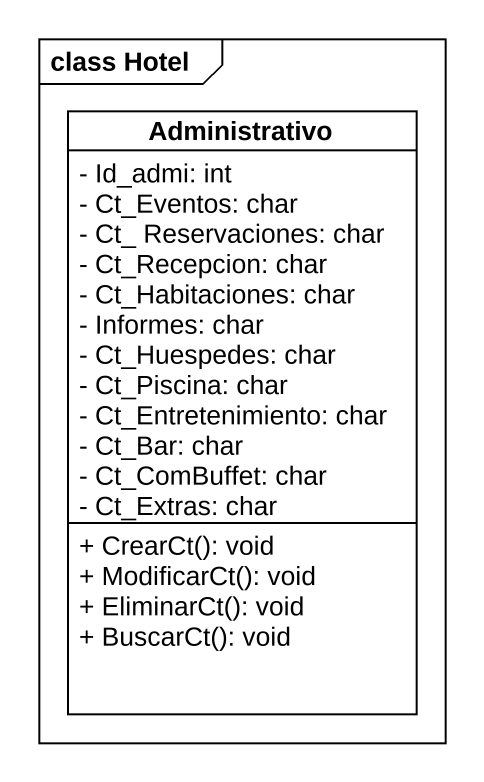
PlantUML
@startuml
mainframe class Hotel
hide circle
hide empty members
skinparam classAttributeIconSize 0
class Administrativo {
  - Id_admi: int
  - Ct_Eventos: char
  - Ct_ Reservaciones: char
  - Ct_Recepcion: char
  - Ct_Habitaciones: char
  - Informes: char
  - Ct_Huespedes: char
  - Ct_Piscina: char
  - Ct_Entretenimiento: char
  - Ct_Bar: char
  - Ct_ComBuffet: char
  - Ct_Extras: char
  + CrearCt(): void
  + ModificarCt(): void
  + EliminarCt(): void
  + BuscarCt(): void
}
@enduml
